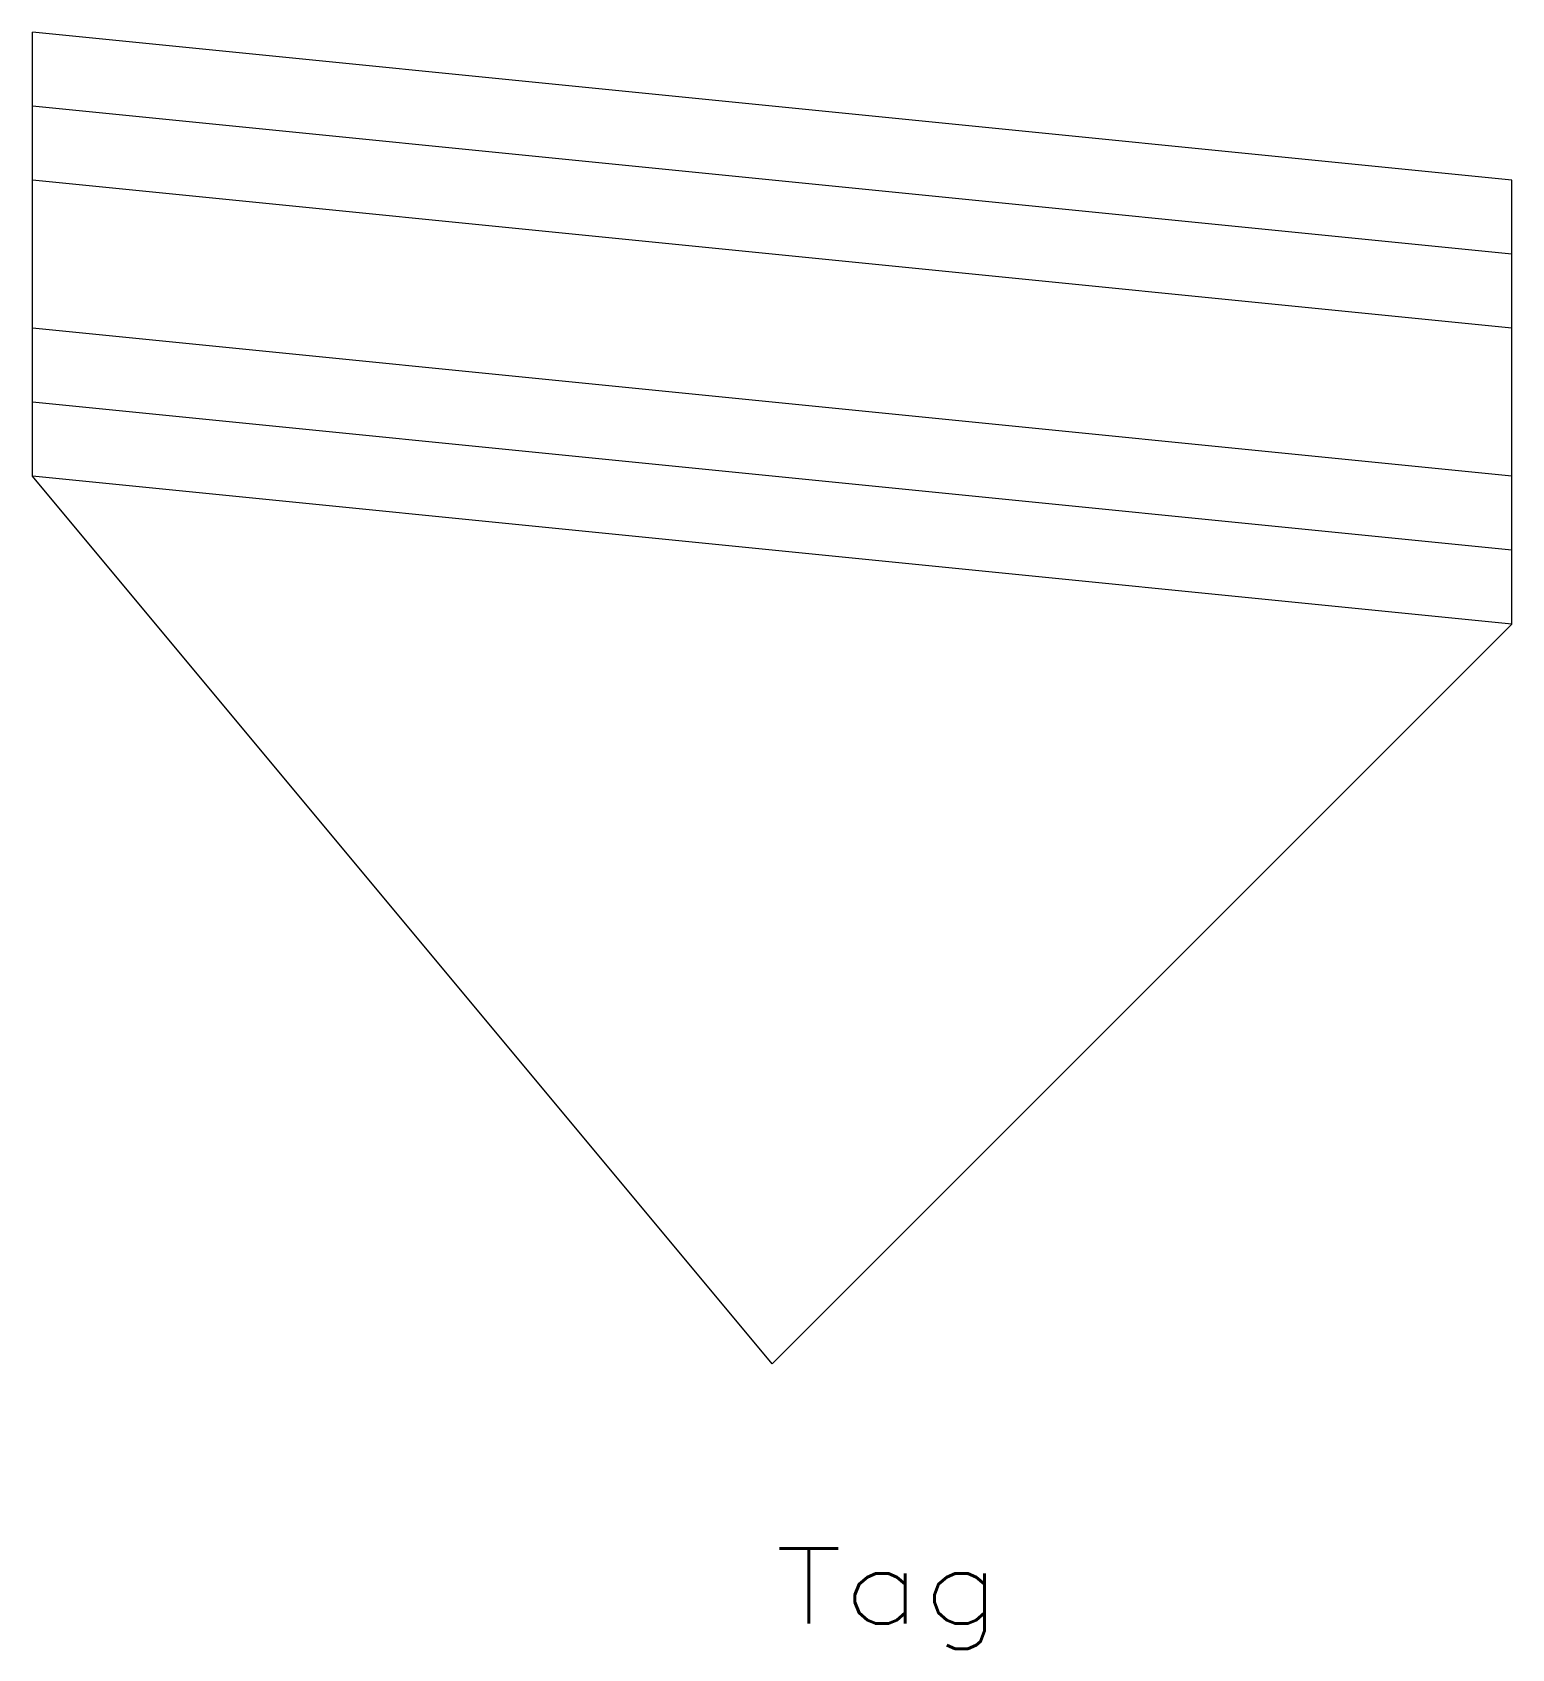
# Model space of a CAD drawing. Header units: inches. Extents: x -12.5 to 12.5, y -16.1 to 11.2.
import ezdxf
from ezdxf.enums import TextEntityAlignment as Align

# ---------------------------------------------------------------- set-up
doc = ezdxf.new("R2010")
doc.units = ezdxf.units.IN
doc.header["$MEASUREMENT"] = 0
doc.layers.get('0').update_dxf_attribs({"lineweight": 0})
doc.styles.add('STANDARD1', font='TXT.SHX')

msp = doc.modelspace()

# ---------------------------------------------------------------- linework, layer by layer
for p, q in [((12.47, 8.734), (-12.53, 11.234)), ((-12.53, 3.734), (-12.53, 11.234)), ((12.47, 6.234), (-12.53, 8.734)), ((12.47, 1.234), (12.47, 8.734)), ((12.47, 3.734), (-12.53, 6.234)), ((-0.03, -11.266), (-12.53, 3.734)), ((12.47, 1.234), (-12.53, 3.734)), ((-0.03, -11.266), (12.47, 1.234))]:
    msp.add_line(p, q)
at = {"linetype": 'Continuous'}
for p, q in [((12.47, 7.484), (-12.53, 9.984)), ((12.47, 2.484), (-12.53, 4.984))]:
    msp.add_line(p, q, dxfattribs=at)

# ---------------------------------------------------------------- texts
at = {"color": 7, "linetype": 'Continuous', "style": 'STANDARD1', "width": 1.166667}
msp.add_text('Tag', height=1.272, dxfattribs=at).set_placement((0.028, -15.656), (3.844, -15.656), align=Align.FIT)

doc.saveas('drawing.dxf')
